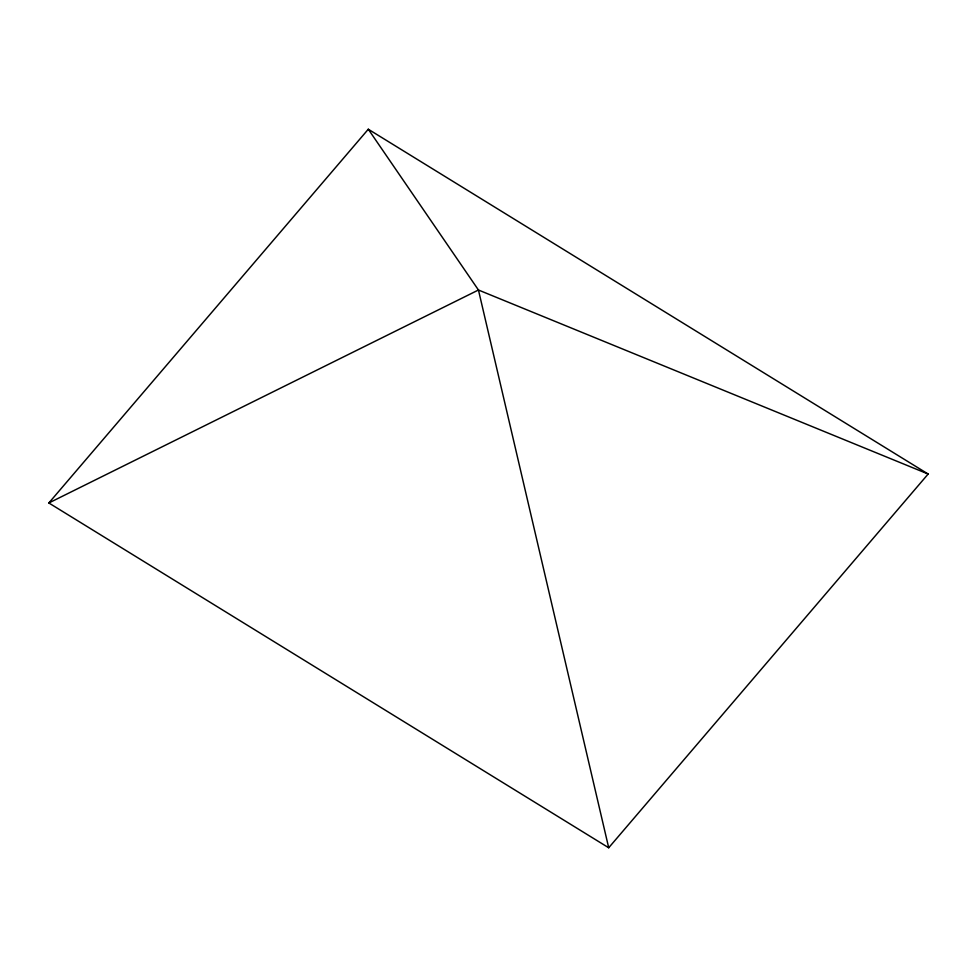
<?xml version="1.0" encoding="UTF-8"?>
<svg xmlns="http://www.w3.org/2000/svg" width="977" height="977" viewBox="0 0 977 977"><rect width="100%" height="100%" fill="white"/><g stroke="black" fill="none" stroke-linecap="round" stroke-linejoin="round"><path stroke-width="1.47" d="M48.85 502.972L368.292 129.233L928.15 474.028L608.708 847.767L48.85 502.972L478.449 290.01L928.15 474.028M368.292 129.233L478.449 290.01L608.708 847.767"/></g></svg>
